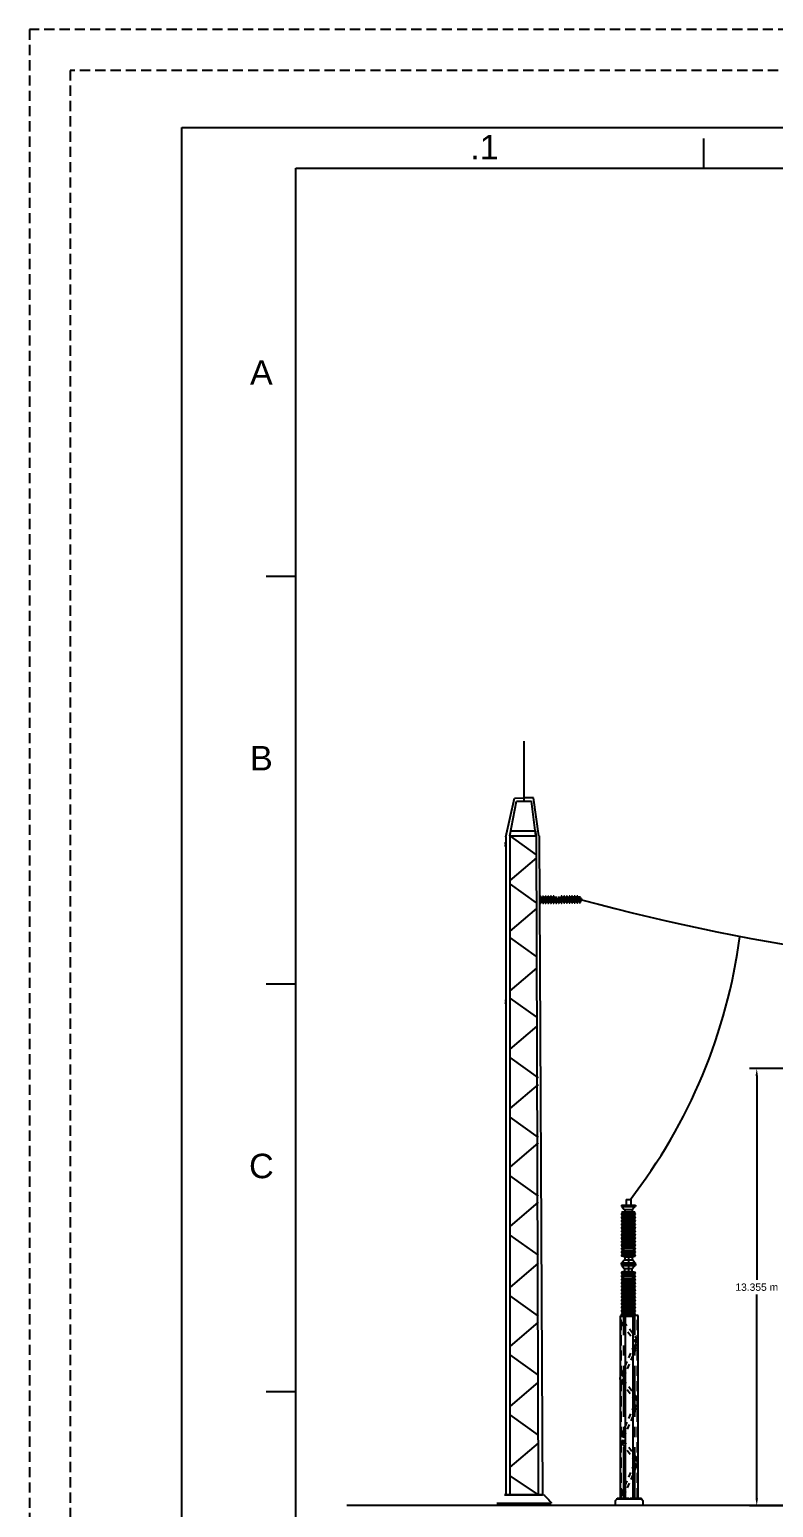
# Model space of a CAD drawing. Header units: inches. Extents: x 29.6 to 118, y -14.2 to 43.7.
# Drawn here: x 29.65 to 47.9, y 7.43 to 43.67 of the extents above; entities that cross this region are included whole.
import ezdxf
from ezdxf.enums import TextEntityAlignment as Align

# ---------------------------------------------------------------- set-up
doc = ezdxf.new("R2010")
doc.units = ezdxf.units.IN
doc.header["$MEASUREMENT"] = 0
for name, pattern in [('CENTER', [2, 1.25, -0.25, 0.25, -0.25]), ('DASHED', [0.75, 0.5, -0.25]), ('HIDDEN', [0.375, 0.25, -0.125]), ('HIDDEN2', [0.1875, 0.125, -0.0625])]:
    doc.linetypes.add(name, pattern=pattern)
for name, color, linetype in [('COTAS', 4, 'Continuous'), ('DIM', 2, 'Continuous'), ('EST', 4, 'Continuous'), ('EXISTENTE', 7, 'Continuous'), ('HUECO', 7, 'Continuous'), ('L50X5', 1, 'Continuous'), ('L75X7', 2, 'Continuous'), ('LAM10', 2, 'Continuous'), ('medidas', 3, 'Continuous'), ('MURO', 1, 'Continuous'), ('OBJ', 7, 'Continuous'), ('referencia', 2, 'Continuous'), ('ROTULO', 7, 'Continuous')]:
    doc.layers.add(name, color=color, linetype=linetype)
doc.styles.add('SANSSERIF', font='sas_____.pfb')
doc.styles.get("Standard").update_dxf_attribs({"font": 'arial.ttf'})
doc.dimstyles.get("Standard").update_dxf_attribs({"dimtxt": 0.18, "dimasz": 0.18, "dimexe": 0.18, "dimexo": 0.0625, "dimgap": 0.09, "dimtad": 0, "dimtih": 1, "dimtoh": 1, "dimdec": 4, "dimzin": 0, "dimdsep": 46, "dimtxsty": 'Standard', "dimcen": 0.09, "dimadec": 0, "dimazin": 0, "dimtfac": 1, "dimtdec": 4, "dimtofl": 0, "dimtmove": 0, "dimatfit": 3, "dimfxl": 1, "dimtolj": 1, "dimtzin": 0, "dimarcsym": 0})

# ---------------------------------------------------------------- blocks, each defined once
blk = doc.blocks.new('*D13')
at = {"color": 0, "lineweight": -2, "transparency": 16777216}
for p, q in [((48.281, 18.191), (47.306, 18.191)), ((47.486, 18.011), (47.486, 13.013)), ((47.486, 7.651), (47.486, 12.649)), ((48.281, 7.471), (47.306, 7.471))]:
    blk.add_line(p, q, dxfattribs=at)
at = {"color": 0, "transparency": 16777216}
for points in [[(47.456, 18.011), (47.516, 18.011), (47.486, 18.191)], [(47.456, 7.651), (47.516, 7.651), (47.486, 7.471)]]:
    blk.add_solid(points, dxfattribs=at)
at = {"layer": 'Defpoints', "color": 0, "transparency": 16777216}
for p in [(48.343, 18.191), (47.486, 7.471), (48.343, 7.471)]:
    blk.add_point(p, dxfattribs=at)
at = {"color": 0, "transparency": 16777216, "insert": (47.486, 12.831), "char_height": 0.18, "attachment_point": 5}
blk.add_mtext('\\A1;13.355 m', dxfattribs=at)
blk = doc.blocks.new('MA')
at = {"layer": 'COTAS', "linetype": 'HIDDEN'}
for p, q in [((55.6, 85.935), (-2.28, 85.935)), ((55.6, -2.425), (55.6, 85.935)), ((54.6, 84.935), (-1.28, 84.935)), ((54.6, -1.425), (54.6, 84.935))]:
    blk.add_line(p, q, dxfattribs=at)

msp = doc.modelspace()

# ---------------------------------------------------------------- linework, layer by layer
at = {"color": 2}
for p, q in [((33.38396, 41.2704), (115.58396, 41.2704)), ((33.38396, -11.9296), (33.38396, 41.2704)), ((42.16582, 22.38243), (42.16592, 22.37268)), ((42.16676, 22.28975), (42.16687, 22.27818)), ((42.22999, 22.38308), (42.23009, 22.37333)), ((42.23093, 22.2904), (42.23105, 22.27884)), ((42.29416, 22.38378), (42.29426, 22.37403)), ((42.2951, 22.2911), (42.29522, 22.27954)), ((42.35928, 22.38439), (42.35938, 22.37464)), ((42.36022, 22.29171), (42.36034, 22.28015)), ((42.4244, 22.38505), (42.4245, 22.3753)), ((42.42534, 22.29237), (42.42545, 22.28081)), ((42.48857, 22.3857), (42.48867, 22.37595)), ((42.48951, 22.29302), (42.48963, 22.28146)), ((42.55274, 22.3864), (42.55284, 22.37665)), ((42.55368, 22.29372), (42.5538, 22.28216)), ((42.6188, 22.29434), (42.61892, 22.28277)), ((42.68203, 22.38766), (42.68213, 22.37791)), ((42.68297, 22.29499), (42.68309, 22.28342)), ((42.74621, 22.38836), (42.74631, 22.37861)), ((42.74715, 22.29569), (42.74726, 22.28412)), ((42.81132, 22.38898), (42.81142, 22.37923)), ((42.81226, 22.2963), (42.81238, 22.28473)), ((42.87644, 22.38964), (42.87654, 22.37989)), ((42.87738, 22.29696), (42.8775, 22.28539)), ((42.94061, 22.39029), (42.94071, 22.38054)), ((42.94155, 22.29761), (42.94167, 22.28605)), ((43.00479, 22.39099), (43.00489, 22.38124)), ((43.00573, 22.29831), (43.00584, 22.28674)), ((43.0699, 22.3916), (43.07, 22.38185)), ((43.07084, 22.29892), (43.07096, 22.28736)), ((43.12694, 22.30752), (43.10654, 22.29667)), ((44.28084, 14.98548, -1906.97751), (44.39441, 14.98548, -1906.97751)), ((44.28084, 14.98548, -1906.97751), (44.28084, 14.84407, -1906.97751)), ((44.39441, 14.98548, -1906.97751), (44.39441, 14.84407, -1906.97751)), ((44.16616, 14.84407, -1906.97751), (44.5091, 14.84407, -1906.97751)), ((44.16616, 14.84407, -1906.97751), (44.16616, 14.8129, -1906.97751)), ((44.16616, 14.8129, -1906.97751), (44.5091, 14.8129, -1906.97751)), ((44.17796, 14.63503, -1906.97751), (44.49729, 14.63503, -1906.97751)), ((44.17796, 14.55008, -1906.97751), (44.49729, 14.55008, -1906.97751)), ((44.1803, 14.8129, -1906.97751), (44.23416, 14.73986, -1906.97751)), ((44.19211, 14.6775, -1906.97751), (44.48315, 14.6775, -1906.97751)), ((44.19211, 14.59256, -1906.97751), (44.48315, 14.59256, -1906.97751)), ((44.19211, 14.50761, -1906.97751), (44.48315, 14.50761, -1906.97751)), ((44.23416, 14.73986, -1906.97751), (44.44109, 14.73986, -1906.97751)), ((44.24855, 14.73986, -1906.97751), (44.24855, 14.6775, -1906.97751)), ((44.4267, 14.73986, -1906.97751), (44.4267, 14.6775, -1906.97751)), ((44.49496, 14.8129, -1906.97751), (44.44109, 14.73986, -1906.97751)), ((44.5091, 14.84407, -1906.97751), (44.5091, 14.8129, -1906.97751)), ((44.17796, 14.46514, -1906.97751), (44.49729, 14.46514, -1906.97751)), ((44.49729, 14.46514, -1906.97751), (44.17796, 14.46514, -1906.97751)), ((44.17796, 14.38019, -1906.97751), (44.49729, 14.38019, -1906.97751)), ((44.17796, 14.29524, -1906.97751), (44.49729, 14.29524, -1906.97751)), ((44.49729, 14.29524, -1906.97751), (44.17796, 14.29524, -1906.97751)), ((44.17796, 14.21029, -1906.97751), (44.49729, 14.21029, -1906.97751)), ((44.1921, 14.42266, -1906.97751), (44.48315, 14.42266, -1906.97751)), ((44.1921, 14.33771, -1906.97751), (44.48315, 14.33771, -1906.97751)), ((44.19211, 14.25277, -1906.97751), (44.48315, 14.25277, -1906.97751)), ((44.19211, 14.16782, -1906.97751), (44.48315, 14.16782, -1906.97751)), ((44.17796, 14.12535, -1906.97751), (44.49729, 14.12535, -1906.97751)), ((44.49729, 14.12535, -1906.97751), (44.17796, 14.12535, -1906.97751)), ((44.17796, 14.0404, -1906.97751), (44.49729, 14.0404, -1906.97751)), ((44.17796, 13.95545, -1906.97751), (44.49729, 13.95545, -1906.97751)), ((44.49729, 13.95545, -1906.97751), (44.17796, 13.95545, -1906.97751)), ((44.17796, 13.87051, -1906.97751), (44.49729, 13.87051, -1906.97751)), ((44.49729, 13.78556, -1906.97751), (44.17796, 13.78556, -1906.97751)), ((44.19211, 14.08287, -1906.97751), (44.48315, 14.08287, -1906.97751)), ((44.19211, 13.99793, -1906.97751), (44.48315, 13.99793, -1906.97751)), ((44.19211, 13.91298, -1906.97751), (44.48315, 13.91298, -1906.97751)), ((44.19211, 13.82803, -1906.97751), (44.48315, 13.82803, -1906.97751)), ((44.16616, 13.42689, -1906.97751), (44.5091, 13.42689, -1906.97751)), ((44.16616, 13.39571, -1906.97751), (44.16616, 13.42689, -1906.97751)), ((44.49729, 13.70061, -1906.97751), (44.17796, 13.70061, -1906.97751)), ((44.49729, 13.61567, -1906.97751), (44.17796, 13.61567, -1906.97751)), ((44.1803, 13.42689, -1906.97751), (44.23416, 13.49993, -1906.97751)), ((44.19211, 13.74309, -1906.97751), (44.48315, 13.74309, -1906.97751)), ((44.19211, 13.65814, -1906.97751), (44.48315, 13.65814, -1906.97751)), ((44.23367, 13.57319, -1906.97751), (44.44159, 13.57319, -1906.97751)), ((44.23416, 13.49993, -1906.97751), (44.44109, 13.49993, -1906.97751)), ((44.24855, 13.57319, -1906.97751), (44.24855, 13.49993, -1906.97751)), ((44.33763, 13.57141, -1906.97751), (44.33763, 13.22001, -1906.97751)), ((44.4267, 13.57319, -1906.97751), (44.4267, 13.49993, -1906.97751)), ((44.49496, 13.42689, -1906.97751), (44.44109, 13.49993, -1906.97751)), ((44.5091, 13.39571, -1906.97751), (44.5091, 13.42689, -1906.97751)), ((44.16616, 13.39571, -1906.97751), (44.5091, 13.39571, -1906.97751)), ((44.16616, 13.39571, -1906.97751), (44.16616, 13.36454, -1906.97751)), ((44.16616, 13.36454, -1906.97751), (44.5091, 13.36454, -1906.97751)), ((44.49729, 13.17576, -1906.97751), (44.17796, 13.17576, -1906.97751)), ((44.49729, 13.09081, -1906.97751), (44.17796, 13.09081, -1906.97751)), ((44.1803, 13.36454, -1906.97751), (44.23416, 13.29149, -1906.97751)), ((44.19211, 13.13329, -1906.97751), (44.48315, 13.13329, -1906.97751)), ((44.19211, 13.04834, -1906.97751), (44.48315, 13.04834, -1906.97751)), ((44.23367, 13.21823, -1906.97751), (44.44159, 13.21823, -1906.97751)), ((44.23416, 13.29149, -1906.97751), (44.44109, 13.29149, -1906.97751)), ((44.24855, 13.21823, -1906.97751), (44.24855, 13.29149, -1906.97751)), ((44.4267, 13.21823, -1906.97751), (44.4267, 13.29149, -1906.97751)), ((44.49496, 13.36454, -1906.97751), (44.44109, 13.29149, -1906.97751)), ((44.5091, 13.39571, -1906.97751), (44.5091, 13.36454, -1906.97751)), ((44.49729, 13.00587, -1906.97751), (44.17796, 13.00587, -1906.97751)), ((44.17796, 12.92092, -1906.97751), (44.49729, 12.92092, -1906.97751)), ((44.49729, 12.83597, -1906.97751), (44.17796, 12.83597, -1906.97751)), ((44.17796, 12.83597, -1906.97751), (44.49729, 12.83597, -1906.97751)), ((44.17796, 12.75103, -1906.97751), (44.49729, 12.75103, -1906.97751)), ((44.19211, 12.96339, -1906.97751), (44.48315, 12.96339, -1906.97751)), ((44.19211, 12.87845, -1906.97751), (44.48315, 12.87845, -1906.97751)), ((44.19211, 12.7935, -1906.97751), (44.48315, 12.7935, -1906.97751)), ((44.19211, 12.70855, -1906.97751), (44.48315, 12.70855, -1906.97751)), ((44.49729, 12.66608, -1906.97751), (44.17796, 12.66608, -1906.97751)), ((44.17796, 12.66608, -1906.97751), (44.49729, 12.66608, -1906.97751)), ((44.17796, 12.58113, -1906.97751), (44.49729, 12.58113, -1906.97751)), ((44.49729, 12.49618, -1906.97751), (44.17796, 12.49618, -1906.97751)), ((44.17796, 12.49618, -1906.97751), (44.49729, 12.49618, -1906.97751)), ((44.17796, 12.41124, -1906.97751), (44.49729, 12.41124, -1906.97751)), ((44.49729, 12.32629, -1906.97751), (44.17796, 12.32629, -1906.97751)), ((44.17796, 12.32629, -1906.97751), (44.49729, 12.32629, -1906.97751)), ((44.1921, 12.45371, -1906.97751), (44.48315, 12.45371, -1906.97751)), ((44.1921, 12.36876, -1906.97751), (44.48315, 12.36876, -1906.97751)), ((44.19211, 12.6236, -1906.97751), (44.48315, 12.6236, -1906.97751)), ((44.19211, 12.53866, -1906.97751), (44.48315, 12.53866, -1906.97751)), ((44.17796, 12.24134, -1906.97751), (44.49729, 12.24134, -1906.97751)), ((44.17796, 12.1564, -1906.97751), (44.49729, 12.1564, -1906.97751)), ((44.19211, 12.28382, -1906.97751), (44.48315, 12.28382, -1906.97751)), ((44.19211, 12.19887, -1906.97751), (44.48315, 12.19887, -1906.97751)), ((37.43422, 7.48409), (110.10387, 7.48409))]:
    msp.add_line(p, q, dxfattribs=at)
for p, q in [((46.18396, 40.99836), (46.18396, 40.2704)), ((35.45599, 30.2704), (36.18396, 30.2704)), ((35.45599, 20.2704), (36.18396, 20.2704)), ((35.45599, 10.2704), (36.18396, 10.2704))]:
    msp.add_line(p, q)
at = {"color": 1}
for p, q in [((36.18396, 40.2704), (114.58396, 40.2704)), ((36.18396, -10.9296), (36.18396, 40.2704))]:
    msp.add_line(p, q, dxfattribs=at)
at = {"color": 2, "linetype": 'DASHED'}
for p, q in [((42.16676, 22.28975), (42.16592, 22.37268)), ((42.16619, 22.34563), (42.1665, 22.31499)), ((42.16699, 22.38362), (42.16817, 22.38364)), ((42.16806, 22.39454), (42.16937, 22.26612)), ((42.16807, 22.27701), (42.16926, 22.27702)), ((42.16924, 22.39574), (42.17042, 22.39575)), ((42.17028, 22.40983), (42.17189, 22.25088)), ((42.17056, 22.26495), (42.17175, 22.26496)), ((42.19601, 22.39665), (42.20199, 22.37214)), ((42.19735, 22.26458), (42.20283, 22.28921)), ((42.20283, 22.28921), (42.20199, 22.37214)), ((42.23093, 22.2904), (42.23009, 22.37333)), ((42.23036, 22.34628), (42.23067, 22.31564)), ((42.23116, 22.38428), (42.23235, 22.38429)), ((42.23224, 22.39519), (42.23354, 22.26677)), ((42.23224, 22.27766), (42.23343, 22.27768)), ((42.23341, 22.39639), (42.23459, 22.3964)), ((42.23445, 22.41048), (42.23606, 22.25153)), ((42.23474, 22.2656), (42.23592, 22.26561)), ((42.26018, 22.3973), (42.26616, 22.37279)), ((42.26152, 22.26523), (42.26701, 22.28986)), ((42.26701, 22.28986), (42.26616, 22.37279)), ((42.2951, 22.2911), (42.29426, 22.37403)), ((42.29454, 22.34698), (42.29485, 22.31634)), ((42.29534, 22.38497), (42.29652, 22.38499)), ((42.29641, 22.39589), (42.29771, 22.26747)), ((42.29642, 22.27836), (42.2976, 22.27837)), ((42.29758, 22.39709), (42.29877, 22.3971)), ((42.29862, 22.41118), (42.30024, 22.25223)), ((42.29891, 22.2663), (42.30009, 22.26631)), ((42.32436, 22.398), (42.33034, 22.37349)), ((42.3257, 22.26593), (42.33118, 22.29056)), ((42.33118, 22.29056), (42.33034, 22.37349)), ((42.36022, 22.29171), (42.35938, 22.37464)), ((42.35965, 22.34759), (42.35996, 22.31695)), ((42.36045, 22.38559), (42.36164, 22.3856)), ((42.36153, 22.3965), (42.36283, 22.26808)), ((42.36153, 22.27897), (42.36272, 22.27899)), ((42.3627, 22.3977), (42.36388, 22.39771)), ((42.36374, 22.4118), (42.36535, 22.25284)), ((42.36403, 22.26691), (42.36521, 22.26692)), ((42.38947, 22.39861), (42.39545, 22.3741)), ((42.39081, 22.26654), (42.3963, 22.29117)), ((42.3963, 22.29117), (42.39545, 22.3741)), ((42.42534, 22.29237), (42.4245, 22.3753)), ((42.42477, 22.34825), (42.42508, 22.31761)), ((42.42557, 22.38625), (42.42675, 22.38626)), ((42.42664, 22.39716), (42.42795, 22.26874)), ((42.42665, 22.27964), (42.42784, 22.27965)), ((42.42782, 22.39836), (42.429, 22.39837)), ((42.42886, 22.41246), (42.43047, 22.2535)), ((42.42914, 22.26757), (42.43033, 22.26758)), ((42.45459, 22.39927), (42.46057, 22.37476)), ((42.45593, 22.2672), (42.46141, 22.29183)), ((42.46141, 22.29183), (42.46057, 22.37476)), ((42.48951, 22.29302), (42.48867, 22.37595)), ((42.48894, 22.3489), (42.48925, 22.31826)), ((42.48974, 22.3869), (42.49093, 22.38691)), ((42.49082, 22.39781), (42.49212, 22.2694)), ((42.49082, 22.28029), (42.49201, 22.2803)), ((42.49199, 22.39901), (42.49317, 22.39902)), ((42.49303, 22.41311), (42.49464, 22.25415)), ((42.49332, 22.26822), (42.4945, 22.26824)), ((42.51876, 22.39993), (42.52474, 22.37541)), ((42.5201, 22.26785), (42.52559, 22.29248)), ((42.52559, 22.29248), (42.52474, 22.37541)), ((42.55368, 22.29372), (42.55284, 22.37665)), ((42.55312, 22.3496), (42.55343, 22.31896)), ((42.55499, 22.39851), (42.55629, 22.2701)), ((42.555, 22.28099), (42.55618, 22.281)), ((42.5572, 22.41381), (42.55882, 22.25485)), ((42.55749, 22.26892), (42.55867, 22.26893)), ((42.58428, 22.26855), (42.58976, 22.29318)), ((42.58976, 22.29318), (42.58892, 22.37611)), ((42.6188, 22.29434), (42.61796, 22.37726)), ((42.61823, 22.35021), (42.61854, 22.31957)), ((42.62011, 22.39912), (42.62141, 22.27071)), ((42.62011, 22.2816), (42.6213, 22.28161)), ((42.62232, 22.41442), (42.62393, 22.25546)), ((42.62261, 22.26953), (42.62379, 22.26955)), ((42.64805, 22.40124), (42.65403, 22.37672)), ((42.64939, 22.26916), (42.65488, 22.29379)), ((42.65488, 22.29379), (42.65403, 22.37672)), ((42.68297, 22.29499), (42.68213, 22.37791)), ((42.68241, 22.35086), (42.68272, 22.32022)), ((42.68321, 22.38886), (42.68439, 22.38887)), ((42.68428, 22.39978), (42.68558, 22.27136)), ((42.68429, 22.28225), (42.68547, 22.28226)), ((42.68545, 22.40097), (42.68664, 22.40098)), ((42.68649, 22.41507), (42.68811, 22.25611)), ((42.68678, 22.27019), (42.68796, 22.2702)), ((42.71223, 22.40189), (42.71821, 22.37737)), ((42.71357, 22.26981), (42.71905, 22.29445)), ((42.71905, 22.29445), (42.71821, 22.37737)), ((42.74715, 22.29569), (42.74631, 22.37861)), ((42.74658, 22.35156), (42.74689, 22.32092)), ((42.74738, 22.38956), (42.74856, 22.38957)), ((42.74845, 22.40048), (42.74976, 22.27206)), ((42.74846, 22.28295), (42.74965, 22.28296)), ((42.74963, 22.40167), (42.75081, 22.40168)), ((42.75067, 22.41577), (42.75228, 22.25681)), ((42.75095, 22.27089), (42.75214, 22.2709)), ((42.7764, 22.40259), (42.78238, 22.37807)), ((42.77774, 22.27051), (42.78322, 22.29515)), ((42.78322, 22.29515), (42.78238, 22.37807)), ((42.81226, 22.2963), (42.81142, 22.37923)), ((42.8117, 22.35217), (42.81201, 22.32154)), ((42.8125, 22.39017), (42.81368, 22.39018)), ((42.81357, 22.40109), (42.81487, 22.27267)), ((42.81358, 22.28356), (42.81476, 22.28357)), ((42.81474, 22.40228), (42.81593, 22.4023)), ((42.81578, 22.41638), (42.8174, 22.25742)), ((42.81607, 22.2715), (42.81725, 22.27151)), ((42.84152, 22.4032), (42.8475, 22.37868)), ((42.84286, 22.27113), (42.84834, 22.29576)), ((42.84834, 22.29576), (42.8475, 22.37868)), ((42.87738, 22.29696), (42.87654, 22.37989)), ((42.87681, 22.35283), (42.87712, 22.3222)), ((42.87761, 22.39083), (42.8788, 22.39085)), ((42.87869, 22.40175), (42.87999, 22.27333)), ((42.87869, 22.28422), (42.87988, 22.28423)), ((42.87986, 22.40294), (42.88104, 22.40296)), ((42.8809, 22.41704), (42.88251, 22.25808)), ((42.88119, 22.27216), (42.88237, 22.27217)), ((42.90663, 22.40386), (42.91261, 22.37934)), ((42.90797, 22.27179), (42.91346, 22.29642)), ((42.91346, 22.29642), (42.91261, 22.37934)), ((42.94155, 22.29761), (42.94071, 22.38054)), ((42.94099, 22.35349), (42.9413, 22.32285)), ((42.94179, 22.39148), (42.94297, 22.3915)), ((42.94286, 22.4024), (42.94416, 22.27398)), ((42.94287, 22.28487), (42.94405, 22.28488)), ((42.94403, 22.4036), (42.94522, 22.40361)), ((42.94508, 22.41769), (42.94669, 22.25874)), ((42.94536, 22.27281), (42.94654, 22.27282)), ((42.97081, 22.40451), (42.97679, 22.38)), ((42.97215, 22.27244), (42.97763, 22.29707)), ((42.97763, 22.29707), (42.97679, 22.38)), ((43.00573, 22.29831), (43.00489, 22.38124)), ((43.00516, 22.35419), (43.00547, 22.32355)), ((43.00596, 22.39218), (43.00714, 22.3922)), ((43.00703, 22.4031), (43.00834, 22.27468)), ((43.00704, 22.28557), (43.00823, 22.28558)), ((43.00821, 22.4043), (43.00939, 22.40431)), ((43.00925, 22.41839), (43.01086, 22.25943)), ((43.00953, 22.27351), (43.01072, 22.27352)), ((43.03498, 22.40521), (43.04096, 22.3807)), ((43.03632, 22.27314), (43.0418, 22.29777)), ((43.0418, 22.29777), (43.04096, 22.3807)), ((43.07084, 22.29892), (43.07, 22.38185)), ((43.07028, 22.3548), (43.07059, 22.32416)), ((43.07108, 22.3928), (43.07226, 22.39281)), ((43.07215, 22.40371), (43.07345, 22.27529)), ((43.07216, 22.28618), (43.07334, 22.2862)), ((43.07332, 22.40491), (43.07451, 22.40492)), ((43.07437, 22.41901), (43.07598, 22.26005)), ((43.07465, 22.27412), (43.07583, 22.27413)), ((43.1001, 22.40582), (43.10608, 22.38131)), ((43.10144, 22.27375), (43.10692, 22.29838)), ((43.10692, 22.29838), (43.10608, 22.38131)), ((43.13503, 22.39135), (43.13609, 22.28711)), ((43.1354, 22.35455), (43.13571, 22.32391)), ((43.13728, 22.40346), (43.13858, 22.27505)), ((43.13728, 22.28594), (43.13847, 22.28595)), ((43.13949, 22.41876), (43.1411, 22.2598)), ((43.13978, 22.27387), (43.14096, 22.27389)), ((43.16656, 22.2735), (43.17205, 22.29813)), ((43.17205, 22.29813), (43.1712, 22.38106)), ((43.17148, 22.35401), (43.17179, 22.32337)), ((43.18566, 22.35415), (43.18597, 22.32351))]:
    msp.add_line(p, q, dxfattribs=at)
at = {"color": 2}
msp.add_lwpolyline([(43.17421, 22.36066), (43.17136, 22.36601)], dxfattribs=at)
for centre, radius, start, end in [((41.30548, 23.7432), 0.02112, 252.329705, 303.702541), ((41.30657, 23.63599), 0.02112, 57.459927, 108.832763), ((42.15919, 22.38385), 0.02112, 237.459927, 288.832763), ((42.16027, 22.27663), 0.02112, 72.329705, 123.702541), ((42.2126, 22.37971), 0.01304, 215.538928, 267.355559), ((42.21359, 22.28185), 0.01304, 93.806909, 145.623539), ((42.22336, 22.3845), 0.02112, 237.459927, 288.832763), ((42.22445, 22.27728), 0.02112, 72.329705, 123.702541), ((42.27677, 22.38036), 0.01304, 215.538928, 267.355559), ((42.27777, 22.2825), 0.01304, 93.806909, 145.623539), ((42.28753, 22.38515), 0.02112, 237.459927, 288.832763), ((42.28862, 22.27793), 0.02112, 72.329705, 123.702541), ((42.34095, 22.38102), 0.01304, 215.538928, 267.355559), ((42.34194, 22.28315), 0.01304, 93.806909, 145.623539), ((42.35171, 22.3858), 0.02112, 237.459927, 291.549901), ((42.35279, 22.27859), 0.02112, 69.612567, 123.702541), ((42.40606, 22.38168), 0.01304, 215.538928, 267.355559), ((42.40706, 22.28381), 0.01304, 93.806909, 145.623539), ((42.41682, 22.38646), 0.02112, 237.459927, 291.549901), ((42.41791, 22.27925), 0.02112, 69.612567, 123.702541), ((42.47118, 22.38234), 0.01304, 215.538928, 267.355559), ((42.47217, 22.28447), 0.01304, 93.806909, 145.623539), ((42.48194, 22.38712), 0.02112, 237.459927, 288.832763), ((42.48303, 22.27991), 0.02112, 72.329705, 123.702541), ((42.53535, 22.38299), 0.01304, 215.538928, 267.355559), ((42.53635, 22.28512), 0.01304, 93.806909, 145.623539), ((42.54611, 22.38777), 0.02112, 237.459927, 288.832763), ((42.5472, 22.28056), 0.02112, 72.329705, 123.702541), ((42.60052, 22.28577), 0.01304, 93.806909, 145.623539), ((42.61137, 22.28121), 0.02112, 69.612567, 123.702541), ((42.66464, 22.3843), 0.01304, 215.538928, 267.355559), ((42.66564, 22.28643), 0.01304, 93.806909, 145.623539), ((42.6754, 22.38908), 0.02112, 237.459927, 288.832763), ((42.67649, 22.28187), 0.02112, 72.329705, 123.702541), ((42.72882, 22.38495), 0.01304, 215.538928, 267.355559), ((42.72981, 22.28708), 0.01304, 93.806909, 145.623539), ((42.73958, 22.38973), 0.02112, 237.459927, 288.832763), ((42.74066, 22.28252), 0.02112, 72.329705, 123.702541), ((42.79299, 22.3856), 0.01304, 215.538928, 267.355559), ((42.79398, 22.28774), 0.01304, 93.806909, 145.623539), ((42.80375, 22.39038), 0.02112, 237.459927, 291.549901), ((42.80484, 22.28317), 0.02112, 69.612567, 123.702541), ((42.85811, 22.38626), 0.01304, 215.538928, 267.355559), ((42.8591, 22.2884), 0.01304, 93.806909, 145.623539), ((42.86887, 22.39105), 0.02112, 237.459927, 291.549901), ((42.86995, 22.28383), 0.02112, 69.612567, 123.702541), ((42.92322, 22.38692), 0.01304, 215.538928, 267.355559), ((42.92422, 22.28906), 0.01304, 93.806909, 145.623539), ((42.93398, 22.39171), 0.02112, 237.459927, 288.832763), ((42.93507, 22.28449), 0.02112, 72.329705, 123.702541), ((42.9874, 22.38757), 0.01304, 215.538928, 267.355559), ((42.98839, 22.28971), 0.01304, 93.806909, 145.623539), ((42.99816, 22.39236), 0.02112, 237.459927, 288.832763), ((42.99924, 22.28514), 0.02112, 72.329705, 123.702541), ((43.05157, 22.38822), 0.01304, 215.538928, 267.355559), ((43.05256, 22.29036), 0.01304, 93.806909, 145.623539), ((43.06233, 22.39301), 0.02112, 237.459927, 291.549901), ((43.06342, 22.28579), 0.02112, 69.612567, 123.702541), ((43.11669, 22.38889), 0.01304, 215.538928, 267.355559), ((43.11768, 22.29102), 0.01304, 93.806909, 145.623539), ((43.12745, 22.39367), 0.02112, 237.459927, 291.549901), ((43.12853, 22.28646), 0.02112, 69.612567, 123.702541), ((41.31032, 19.8804), 0.02112, 252.329705, 303.702541), ((41.31141, 19.77319), 0.02112, 57.459927, 108.832763)]:
    msp.add_arc(centre, radius, start, end, dxfattribs=at)
at = {"color": 2, "linetype": 'DASHED'}
for centre, radius, start, end in [((42.167, 22.38244), 0.00118, 90.581234, 180.581234), ((42.16806, 22.2782), 0.00118, 180.581234, 270.581234), ((42.16925, 22.39455), 0.00118, 90.581234, 180.581234), ((42.17055, 22.26613), 0.00118, 180.581234, 270.581234), ((42.17502, 22.40988), 0.00474, 83.863317, 180.581234), ((42.17663, 22.25092), 0.00474, 180.581234, 277.299151), ((42.17299, 22.39103), 0.02369, 13.711253, 83.863317), ((42.17422, 22.26973), 0.02369, 277.299151, 347.451214), ((42.23117, 22.38309), 0.00118, 90.581234, 180.581234), ((42.23223, 22.27885), 0.00118, 180.581234, 270.581234), ((42.23342, 22.3952), 0.00118, 90.581234, 180.581234), ((42.23472, 22.26678), 0.00118, 180.581234, 270.581234), ((42.23919, 22.41053), 0.00474, 83.863317, 180.581234), ((42.2408, 22.25157), 0.00474, 180.581234, 277.299151), ((42.23716, 22.39169), 0.02369, 13.711253, 83.863317), ((42.23839, 22.27038), 0.02369, 277.299151, 347.451214), ((42.29535, 22.38379), 0.00118, 90.581234, 180.581234), ((42.29641, 22.27955), 0.00118, 180.581234, 270.581234), ((42.29759, 22.3959), 0.00118, 90.581234, 180.581234), ((42.2989, 22.26748), 0.00118, 180.581234, 270.581234), ((42.30336, 22.41123), 0.00474, 83.863317, 180.581234), ((42.30498, 22.25227), 0.00474, 180.581234, 277.299151), ((42.30134, 22.39239), 0.02369, 13.711253, 83.863317), ((42.30257, 22.27108), 0.02369, 277.299151, 347.451214), ((42.36046, 22.3844), 0.00118, 90.581234, 180.581234), ((42.36152, 22.28016), 0.00118, 180.581234, 270.581234), ((42.36271, 22.39651), 0.00118, 90.581234, 180.581234), ((42.36401, 22.2681), 0.00118, 180.581234, 270.581234), ((42.36848, 22.41184), 0.00474, 83.863317, 180.581234), ((42.37009, 22.25289), 0.00474, 180.581234, 277.299151), ((42.36645, 22.393), 0.02369, 13.711253, 83.863317), ((42.36768, 22.27169), 0.02369, 277.299151, 347.451214), ((42.42558, 22.38506), 0.00118, 90.581234, 180.581234), ((42.42664, 22.28082), 0.00118, 180.581234, 270.581234), ((42.42783, 22.39717), 0.00118, 90.581234, 180.581234), ((42.42913, 22.26876), 0.00118, 180.581234, 270.581234), ((42.4336, 22.4125), 0.00474, 83.863317, 180.581234), ((42.43521, 22.25355), 0.00474, 180.581234, 277.299151), ((42.43157, 22.39366), 0.02369, 13.711253, 83.863317), ((42.4328, 22.27235), 0.02369, 277.299151, 347.451214), ((42.48975, 22.38571), 0.00118, 90.581234, 180.581234), ((42.49081, 22.28147), 0.00118, 180.581234, 270.581234), ((42.492, 22.39783), 0.00118, 90.581234, 180.581234), ((42.4933, 22.26941), 0.00118, 180.581234, 270.581234), ((42.49777, 22.41316), 0.00474, 83.863317, 180.581234), ((42.49938, 22.2542), 0.00474, 180.581234, 277.299151), ((42.49574, 22.39431), 0.02369, 13.711253, 83.863317), ((42.49697, 22.273), 0.02369, 277.299151, 347.451214), ((42.55499, 22.28217), 0.00118, 180.581234, 270.581234), ((42.55748, 22.27011), 0.00118, 180.581234, 270.581234), ((42.56356, 22.2549), 0.00474, 180.581234, 277.299151), ((42.56115, 22.2737), 0.02369, 277.299151, 347.451214), ((42.6201, 22.28278), 0.00118, 180.581234, 270.581234), ((42.62259, 22.27072), 0.00118, 180.581234, 270.581234), ((42.62867, 22.25551), 0.00474, 180.581234, 277.299151), ((42.62626, 22.27431), 0.02369, 277.299151, 347.451214), ((42.68322, 22.38768), 0.00118, 90.581234, 180.581234), ((42.68428, 22.28343), 0.00118, 180.581234, 270.581234), ((42.68547, 22.39979), 0.00118, 90.581234, 180.581234), ((42.68677, 22.27137), 0.00118, 180.581234, 270.581234), ((42.69285, 22.25616), 0.00474, 180.581234, 277.299151), ((42.68921, 22.39627), 0.02369, 13.711253, 83.863317), ((42.69044, 22.27496), 0.02369, 277.299151, 347.451214), ((42.74739, 22.38838), 0.00118, 90.581234, 180.581234), ((42.74845, 22.28413), 0.00118, 180.581234, 270.581234), ((42.74964, 22.40049), 0.00118, 90.581234, 180.581234), ((42.75094, 22.27207), 0.00118, 180.581234, 270.581234), ((42.75541, 22.41582), 0.00474, 83.863317, 180.581234), ((42.75702, 22.25686), 0.00474, 180.581234, 277.299151), ((42.75338, 22.39697), 0.02369, 13.711253, 83.863317), ((42.75461, 22.27566), 0.02369, 277.299151, 347.451214), ((42.81251, 22.38899), 0.00118, 90.581234, 180.581234), ((42.81357, 22.28475), 0.00118, 180.581234, 270.581234), ((42.81476, 22.4011), 0.00118, 90.581234, 180.581234), ((42.81606, 22.27268), 0.00118, 180.581234, 270.581234), ((42.82052, 22.41643), 0.00474, 83.863317, 180.581234), ((42.82214, 22.25747), 0.00474, 180.581234, 277.299151), ((42.8185, 22.39758), 0.02369, 13.711253, 83.863317), ((42.81973, 22.27627), 0.02369, 277.299151, 347.451214), ((42.87763, 22.38965), 0.00118, 90.581234, 180.581234), ((42.87868, 22.28541), 0.00118, 180.581234, 270.581234), ((42.87987, 22.40176), 0.00118, 90.581234, 180.581234), ((42.88117, 22.27334), 0.00118, 180.581234, 270.581234), ((42.88564, 22.41709), 0.00474, 83.863317, 180.581234), ((42.88725, 22.25813), 0.00474, 180.581234, 277.299151), ((42.88361, 22.39824), 0.02369, 13.711253, 83.863317), ((42.88484, 22.27693), 0.02369, 277.299151, 347.451214), ((42.9418, 22.3903), 0.00118, 90.581234, 180.581234), ((42.94286, 22.28606), 0.00118, 180.581234, 270.581234), ((42.94405, 22.40241), 0.00118, 90.581234, 180.581234), ((42.94535, 22.27399), 0.00118, 180.581234, 270.581234), ((42.94981, 22.41774), 0.00474, 83.863317, 180.581234), ((42.95143, 22.25878), 0.00474, 180.581234, 277.299151), ((42.94779, 22.39889), 0.02369, 13.711253, 83.863317), ((42.94902, 22.27759), 0.02369, 277.299151, 347.451214), ((43.00597, 22.391), 0.00118, 90.581234, 180.581234), ((43.00703, 22.28676), 0.00118, 180.581234, 270.581234), ((43.00822, 22.40311), 0.00118, 90.581234, 180.581234), ((43.00952, 22.27469), 0.00118, 180.581234, 270.581234), ((43.01399, 22.41844), 0.00474, 83.863317, 180.581234), ((43.0156, 22.25948), 0.00474, 180.581234, 277.299151), ((43.01196, 22.39959), 0.02369, 13.711253, 83.863317), ((43.01319, 22.27828), 0.02369, 277.299151, 347.451214), ((43.07109, 22.39161), 0.00118, 90.581234, 180.581234), ((43.07215, 22.28737), 0.00118, 180.581234, 270.581234), ((43.07334, 22.40372), 0.00118, 90.581234, 180.581234), ((43.07464, 22.27531), 0.00118, 180.581234, 270.581234), ((43.0791, 22.41905), 0.00474, 83.863317, 180.581234), ((43.08072, 22.26009), 0.00474, 180.581234, 277.299151), ((43.07708, 22.40021), 0.02369, 13.711253, 83.863317), ((43.07831, 22.2789), 0.02369, 277.299151, 347.451214), ((43.13621, 22.39136), 0.00118, 90.581234, 180.581234), ((43.13727, 22.28712), 0.00118, 180.581234, 270.581234), ((43.13976, 22.27506), 0.00118, 180.581234, 270.581234), ((43.14396, 22.26358), 0.00474, 205.556111, 302.274028), ((43.14166, 22.28797), 0.0288, 279.645994, 329.846963), ((43.17856, 22.35499), 0.00715, 353.285936, 187.876532), ((43.17887, 22.32435), 0.00715, 173.285936, 7.876532)]:
    msp.add_arc(centre, radius, start, end, dxfattribs=at)
at = {"color": 3}
for centre, radius, start, end in [((56.68359, 71.84802), 51.32097, 254.757874, 285.10377), ((33.7618, 23.18911), 13.42488, 322.268383, 352.458027)]:
    msp.add_arc(centre, radius, start, end, dxfattribs=at)
at = {"layer": 'DIM'}
for p, q in [((41.42947, 24.02027), (42.05721, 24.02027)), ((41.33227, 23.87774), (41.33009, 7.73873)), ((41.42729, 23.89999), (42.0687, 23.89703)), ((41.42838, 23.89671), (42.07233, 23.4362)), ((41.43213, 23.89713), (41.43213, 7.73873)), ((42.07354, 23.89599), (42.12805, 7.73873)), ((42.14716, 23.89824), (42.23009, 7.73873)), ((42.08058, 23.36328), (41.42838, 22.80741)), ((41.43559, 22.71544), (42.07954, 22.25493)), ((42.08278, 22.11422), (41.43057, 21.55835)), ((41.43537, 21.40002), (42.07932, 20.93951)), ((42.0847, 20.6562), (41.4325, 20.10033)), ((41.43213, 19.92234), (42.07608, 19.46183)), ((42.08784, 19.22962), (41.43213, 18.66884)), ((41.43213, 18.46014), (42.12805, 17.96246)), ((42.12805, 17.80481), (41.43213, 17.21081)), ((41.43213, 17.00211), (42.12805, 16.50444)), ((42.12805, 16.36798), (41.43213, 15.77398)), ((41.43213, 15.56528), (42.12805, 15.06761)), ((42.12805, 14.91314), (41.43213, 14.31914)), ((41.43213, 14.11044), (42.12805, 13.61277)), ((42.12805, 13.41836), (41.43213, 12.82436)), ((41.43213, 12.61566), (42.12805, 12.11799)), ((42.12805, 11.97188), (41.43213, 11.37788)), ((41.43213, 11.16918), (42.12805, 10.67151)), ((42.12805, 10.5019), (41.43213, 9.9079)), ((41.43213, 9.6992), (42.12805, 9.20153)), ((42.12805, 9.00888), (41.43213, 8.41488)), ((41.43213, 8.20618), (42.12805, 7.73873)), ((42.25864, 7.73873), (41.2962, 7.73873))]:
    msp.add_line(p, q, dxfattribs=at)
at = {"layer": 'EST', "color": 2, "linetype": 'Continuous'}
msp.add_line((44.14601, 10.55979), (44.14601, 10.64206), dxfattribs=at)
for points in [[(44.16214, 11.97744, -0.41421356), (44.15391, 11.98566), (44.15391, 12.03667)], [(44.14601, 10.55979, -0.41421356), (44.13779, 10.56801), (44.13779, 10.61902)]]:
    msp.add_lwpolyline(points, format="xyb", dxfattribs=at)
at = {"layer": 'EXISTENTE', "color": 2, "linetype": 'Continuous'}
for p, q in [((44.23366, 14.59256, -1906.97751), (44.17283, 14.61259, -1906.97751)), ((44.23366, 14.50761, -1906.97751), (44.17283, 14.52764, -1906.97751)), ((44.2478, 14.63503, -1906.97751), (44.18697, 14.65506, -1906.97751)), ((44.2478, 14.55008, -1906.97751), (44.18697, 14.57012, -1906.97751)), ((44.42745, 14.63503, -1906.97751), (44.48828, 14.65506, -1906.97751)), ((44.42745, 14.55008, -1906.97751), (44.48828, 14.57012, -1906.97751)), ((44.44159, 14.59256, -1906.97751), (44.50242, 14.61259, -1906.97751)), ((44.44159, 14.50761, -1906.97751), (44.50242, 14.52764, -1906.97751)), ((44.23366, 14.42266, -1906.97751), (44.17283, 14.4427, -1906.97751)), ((44.23366, 14.33771, -1906.97751), (44.17283, 14.35775, -1906.97751)), ((44.23366, 14.25277, -1906.97751), (44.17283, 14.2728, -1906.97751)), ((44.23366, 14.16782, -1906.97751), (44.17283, 14.18786, -1906.97751)), ((44.24781, 14.46514, -1906.97751), (44.18697, 14.48517, -1906.97751)), ((44.24781, 14.38019, -1906.97751), (44.18697, 14.40022, -1906.97751)), ((44.24781, 14.29524, -1906.97751), (44.18697, 14.31528, -1906.97751)), ((44.24781, 14.21029, -1906.97751), (44.18697, 14.23033, -1906.97751)), ((44.24781, 14.12535, -1906.97751), (44.18697, 14.14538, -1906.97751)), ((44.42745, 14.46514, -1906.97751), (44.48828, 14.48517, -1906.97751)), ((44.42745, 14.38019, -1906.97751), (44.48828, 14.40022, -1906.97751)), ((44.42745, 14.29524, -1906.97751), (44.48828, 14.31528, -1906.97751)), ((44.42745, 14.21029, -1906.97751), (44.48828, 14.23033, -1906.97751)), ((44.42745, 14.12535, -1906.97751), (44.48828, 14.14538, -1906.97751)), ((44.44159, 14.42266, -1906.97751), (44.50242, 14.4427, -1906.97751)), ((44.44159, 14.33771, -1906.97751), (44.50242, 14.35775, -1906.97751)), ((44.44159, 14.25277, -1906.97751), (44.50242, 14.2728, -1906.97751)), ((44.44159, 14.16782, -1906.97751), (44.50242, 14.18786, -1906.97751)), ((44.23367, 14.08287, -1906.97751), (44.17283, 14.10291, -1906.97751)), ((44.23366, 13.99793, -1906.97751), (44.17283, 14.01796, -1906.97751)), ((44.23366, 13.91298, -1906.97751), (44.17283, 13.93301, -1906.97751)), ((44.23366, 13.82803, -1906.97751), (44.17283, 13.84807, -1906.97751)), ((44.24781, 14.0404, -1906.97751), (44.18697, 14.06044, -1906.97751)), ((44.24781, 13.95545, -1906.97751), (44.18697, 13.97549, -1906.97751)), ((44.24781, 13.87051, -1906.97751), (44.18697, 13.89054, -1906.97751)), ((44.24781, 13.78556, -1906.97751), (44.18697, 13.80559, -1906.97751)), ((44.42745, 14.0404, -1906.97751), (44.48828, 14.06044, -1906.97751)), ((44.42745, 13.95545, -1906.97751), (44.48828, 13.97549, -1906.97751)), ((44.42745, 13.87051, -1906.97751), (44.48828, 13.89054, -1906.97751)), ((44.42745, 13.78556, -1906.97751), (44.48828, 13.80559, -1906.97751)), ((44.44159, 14.08287, -1906.97751), (44.50242, 14.10291, -1906.97751)), ((44.44159, 13.99793, -1906.97751), (44.50242, 14.01796, -1906.97751)), ((44.44159, 13.91298, -1906.97751), (44.50242, 13.93301, -1906.97751)), ((44.44159, 13.82803, -1906.97751), (44.50242, 13.84807, -1906.97751)), ((44.23367, 13.74309, -1906.97751), (44.17283, 13.76312, -1906.97751)), ((44.23367, 13.65814, -1906.97751), (44.17283, 13.67817, -1906.97751)), ((44.23367, 13.57319, -1906.97751), (44.17283, 13.59323, -1906.97751)), ((44.24781, 13.70061, -1906.97751), (44.18697, 13.72065, -1906.97751)), ((44.24781, 13.61567, -1906.97751), (44.18697, 13.6357, -1906.97751)), ((44.42745, 13.70061, -1906.97751), (44.48828, 13.72065, -1906.97751)), ((44.42745, 13.61567, -1906.97751), (44.48828, 13.6357, -1906.97751)), ((44.44159, 13.74309, -1906.97751), (44.50242, 13.76312, -1906.97751)), ((44.44159, 13.65814, -1906.97751), (44.50242, 13.67817, -1906.97751)), ((44.44159, 13.57319, -1906.97751), (44.50242, 13.59323, -1906.97751)), ((44.23367, 13.21823, -1906.97751), (44.17283, 13.1982, -1906.97751)), ((44.23367, 13.13329, -1906.97751), (44.17283, 13.11325, -1906.97751)), ((44.23367, 13.04834, -1906.97751), (44.17283, 13.0283, -1906.97751)), ((44.24781, 13.17576, -1906.97751), (44.18697, 13.15573, -1906.97751)), ((44.24781, 13.09081, -1906.97751), (44.18697, 13.07078, -1906.97751)), ((44.42745, 13.17576, -1906.97751), (44.48828, 13.15573, -1906.97751)), ((44.42745, 13.09081, -1906.97751), (44.48828, 13.07078, -1906.97751)), ((44.44159, 13.21823, -1906.97751), (44.50242, 13.1982, -1906.97751)), ((44.44159, 13.13329, -1906.97751), (44.50242, 13.11325, -1906.97751)), ((44.44159, 13.04834, -1906.97751), (44.50242, 13.0283, -1906.97751)), ((44.23366, 12.96339, -1906.97751), (44.17283, 12.94336, -1906.97751)), ((44.23366, 12.87845, -1906.97751), (44.17283, 12.85841, -1906.97751)), ((44.23366, 12.7935, -1906.97751), (44.17283, 12.77346, -1906.97751)), ((44.23367, 12.70855, -1906.97751), (44.17283, 12.68852, -1906.97751)), ((44.24781, 13.00587, -1906.97751), (44.18697, 12.98583, -1906.97751)), ((44.24781, 12.92092, -1906.97751), (44.18697, 12.90088, -1906.97751)), ((44.24781, 12.83597, -1906.97751), (44.18697, 12.81594, -1906.97751)), ((44.24781, 12.75103, -1906.97751), (44.18697, 12.73099, -1906.97751)), ((44.42745, 13.00587, -1906.97751), (44.48828, 12.98583, -1906.97751)), ((44.42745, 12.92092, -1906.97751), (44.48828, 12.90088, -1906.97751)), ((44.42745, 12.83597, -1906.97751), (44.48828, 12.81594, -1906.97751)), ((44.42745, 12.75103, -1906.97751), (44.48828, 12.73099, -1906.97751)), ((44.44159, 12.96339, -1906.97751), (44.50242, 12.94336, -1906.97751)), ((44.44159, 12.87845, -1906.97751), (44.50242, 12.85841, -1906.97751)), ((44.44159, 12.7935, -1906.97751), (44.50242, 12.77346, -1906.97751)), ((44.44159, 12.70855, -1906.97751), (44.50242, 12.68852, -1906.97751)), ((44.23366, 12.6236, -1906.97751), (44.17283, 12.60357, -1906.97751)), ((44.23366, 12.53866, -1906.97751), (44.17283, 12.51862, -1906.97751)), ((44.23366, 12.45371, -1906.97751), (44.17283, 12.43368, -1906.97751)), ((44.23366, 12.36876, -1906.97751), (44.17283, 12.34873, -1906.97751)), ((44.24781, 12.66608, -1906.97751), (44.18697, 12.64604, -1906.97751)), ((44.24781, 12.58113, -1906.97751), (44.18697, 12.5611, -1906.97751)), ((44.24781, 12.49618, -1906.97751), (44.18697, 12.47615, -1906.97751)), ((44.24781, 12.41124, -1906.97751), (44.18697, 12.3912, -1906.97751)), ((44.24781, 12.32629, -1906.97751), (44.18697, 12.30626, -1906.97751)), ((44.42745, 12.66608, -1906.97751), (44.48828, 12.64604, -1906.97751)), ((44.42745, 12.58113, -1906.97751), (44.48828, 12.5611, -1906.97751)), ((44.42745, 12.49618, -1906.97751), (44.48828, 12.47615, -1906.97751)), ((44.42745, 12.41124, -1906.97751), (44.48828, 12.3912, -1906.97751)), ((44.42745, 12.32629, -1906.97751), (44.48828, 12.30626, -1906.97751)), ((44.44159, 12.6236, -1906.97751), (44.50242, 12.60357, -1906.97751)), ((44.44159, 12.53866, -1906.97751), (44.50242, 12.51862, -1906.97751)), ((44.44159, 12.45371, -1906.97751), (44.50242, 12.43368, -1906.97751)), ((44.44159, 12.36876, -1906.97751), (44.50242, 12.34873, -1906.97751)), ((44.23366, 12.28382, -1906.97751), (44.17283, 12.26378, -1906.97751)), ((44.23366, 12.19887, -1906.97751), (44.17283, 12.17884, -1906.97751)), ((44.2478, 12.24134, -1906.97751), (44.18697, 12.22131, -1906.97751)), ((44.2478, 12.1564, -1906.97751), (44.18697, 12.13636, -1906.97751)), ((44.42745, 12.24134, -1906.97751), (44.48828, 12.22131, -1906.97751)), ((44.42745, 12.1564, -1906.97751), (44.48828, 12.13636, -1906.97751)), ((44.44159, 12.28382, -1906.97751), (44.50242, 12.26378, -1906.97751)), ((44.44159, 12.19887, -1906.97751), (44.50242, 12.17884, -1906.97751))]:
    msp.add_line(p, q, dxfattribs=at)
for centre, start, end in [((44.17796, 14.62322, -1906.97751), 90.005681, 244.239957), ((44.17796, 14.53828, -1906.97751), 90.005681, 244.239957), ((44.1921, 14.6657, -1906.97751), 90, 244.239957), ((44.19211, 14.58075, -1906.97751), 90, 244.239957), ((44.19211, 14.4958, -1906.97751), 90, 244.239957), ((44.48315, 14.6657, -1906.97751), 295.760043, 90.001806), ((44.48315, 14.58075, -1906.97751), 295.760043, 90.001806), ((44.48315, 14.4958, -1906.97751), 295.760043, 90.001806), ((44.49729, 14.62322, -1906.97751), 295.760043, 90), ((44.49729, 14.53828, -1906.97751), 295.760043, 90), ((44.17797, 14.45333, -1906.97751), 90.005681, 244.239957), ((44.17797, 14.36838, -1906.97751), 90.005681, 244.239957), ((44.17797, 14.28344, -1906.97751), 90.005681, 244.239957), ((44.17797, 14.19849, -1906.97751), 90.005681, 244.239957), ((44.19211, 14.41086, -1906.97751), 90, 244.239957), ((44.19211, 14.32591, -1906.97751), 90, 244.239957), ((44.19211, 14.24096, -1906.97751), 90, 244.239957), ((44.19211, 14.15601, -1906.97751), 90, 244.239957), ((44.48315, 14.41086, -1906.97751), 295.760043, 90.001806), ((44.48315, 14.32591, -1906.97751), 295.760043, 90.001806), ((44.48315, 14.24096, -1906.97751), 295.760043, 90.001806), ((44.48315, 14.15601, -1906.97751), 295.760043, 90.001806), ((44.49729, 14.45333, -1906.97751), 295.760043, 90), ((44.49729, 14.36838, -1906.97751), 295.760043, 90), ((44.49729, 14.28344, -1906.97751), 295.760043, 90), ((44.49729, 14.19849, -1906.97751), 295.760043, 90), ((44.17797, 14.11354, -1906.97751), 90.005681, 244.239957), ((44.17797, 14.02859, -1906.97751), 90.005681, 244.239957), ((44.17797, 13.94365, -1906.97751), 90.005681, 244.239957), ((44.17797, 13.8587, -1906.97751), 90.005681, 244.239957), ((44.17797, 13.77375, -1906.97751), 90.005681, 244.239957), ((44.19211, 14.07107, -1906.97751), 90, 244.239957), ((44.19211, 13.98612, -1906.97751), 90, 244.239957), ((44.19211, 13.90117, -1906.97751), 90, 244.239957), ((44.19211, 13.81623, -1906.97751), 90, 244.239957), ((44.48315, 14.07107, -1906.97751), 295.760043, 90.001806), ((44.48315, 13.98612, -1906.97751), 295.760043, 90.001806), ((44.48315, 13.90117, -1906.97751), 295.760043, 90.001806), ((44.48315, 13.81623, -1906.97751), 295.760043, 90.001806), ((44.49729, 14.11354, -1906.97751), 295.760043, 90), ((44.49729, 14.02859, -1906.97751), 295.760043, 90), ((44.49729, 13.94365, -1906.97751), 295.760043, 90), ((44.49729, 13.8587, -1906.97751), 295.760043, 90), ((44.49729, 13.77375, -1906.97751), 295.760043, 90), ((44.17797, 13.68881, -1906.97751), 90.005681, 244.239957), ((44.17797, 13.60386, -1906.97751), 90.005681, 244.239957), ((44.19211, 13.73128, -1906.97751), 90, 244.239957), ((44.19211, 13.64633, -1906.97751), 90, 244.239957), ((44.48315, 13.73128, -1906.97751), 295.760043, 90.001806), ((44.48315, 13.64633, -1906.97751), 295.760043, 90.001806), ((44.49729, 13.68881, -1906.97751), 295.760043, 90), ((44.49729, 13.60386, -1906.97751), 295.760043, 90), ((44.17797, 13.18757, -1906.97751), 115.760043, 269.994319), ((44.17797, 13.10262, -1906.97751), 115.760043, 269.994319), ((44.19211, 13.14509, -1906.97751), 115.760043, 270), ((44.19211, 13.06015, -1906.97751), 115.760043, 270), ((44.48315, 13.14509, -1906.97751), 269.998194, 64.239957), ((44.48315, 13.06015, -1906.97751), 269.998194, 64.239957), ((44.49729, 13.18757, -1906.97751), 270, 64.239957), ((44.49729, 13.10262, -1906.97751), 270, 64.239957), ((44.17797, 13.01767, -1906.97751), 115.760043, 269.994319), ((44.17797, 12.93273, -1906.97751), 115.760043, 269.994319), ((44.17797, 12.84778, -1906.97751), 115.760043, 269.994319), ((44.17797, 12.76283, -1906.97751), 115.760043, 269.994319), ((44.17797, 12.67788, -1906.97751), 115.760043, 269.994319), ((44.19211, 12.9752, -1906.97751), 115.760043, 270), ((44.19211, 12.89025, -1906.97751), 115.760043, 270), ((44.19211, 12.8053, -1906.97751), 115.760043, 270), ((44.19211, 12.72036, -1906.97751), 115.760043, 270), ((44.48315, 12.9752, -1906.97751), 269.998194, 64.239957), ((44.48315, 12.89025, -1906.97751), 269.998194, 64.239957), ((44.48315, 12.8053, -1906.97751), 269.998194, 64.239957), ((44.48315, 12.72036, -1906.97751), 269.998194, 64.239957), ((44.49729, 13.01767, -1906.97751), 270, 64.239957), ((44.49729, 12.93273, -1906.97751), 270, 64.239957), ((44.49729, 12.84778, -1906.97751), 270, 64.239957), ((44.49729, 12.76283, -1906.97751), 270, 64.239957), ((44.49729, 12.67788, -1906.97751), 270, 64.239957), ((44.17797, 12.59294, -1906.97751), 115.760043, 269.994319), ((44.17797, 12.50799, -1906.97751), 115.760043, 269.994319), ((44.17797, 12.42304, -1906.97751), 115.760043, 269.994319), ((44.17797, 12.3381, -1906.97751), 115.760043, 269.994319), ((44.19211, 12.63541, -1906.97751), 115.760043, 270), ((44.19211, 12.55046, -1906.97751), 115.760043, 270), ((44.19211, 12.46552, -1906.97751), 115.760043, 270), ((44.19211, 12.38057, -1906.97751), 115.760043, 270), ((44.48315, 12.63541, -1906.97751), 269.998194, 64.239957), ((44.48315, 12.55046, -1906.97751), 269.998194, 64.239957), ((44.48315, 12.46552, -1906.97751), 269.998194, 64.239957), ((44.48315, 12.38057, -1906.97751), 269.998194, 64.239957), ((44.49729, 12.59294, -1906.97751), 270, 64.239957), ((44.49729, 12.50799, -1906.97751), 270, 64.239957), ((44.49729, 12.42304, -1906.97751), 270, 64.239957), ((44.49729, 12.3381, -1906.97751), 270, 64.239957), ((44.17796, 12.25315, -1906.97751), 115.760043, 269.994319), ((44.17796, 12.1682, -1906.97751), 115.760043, 269.994319), ((44.19211, 12.29562, -1906.97751), 115.760043, 270), ((44.19211, 12.21068, -1906.97751), 115.760043, 270), ((44.48315, 12.29562, -1906.97751), 269.998194, 64.239957), ((44.48315, 12.21068, -1906.97751), 269.998194, 64.239957), ((44.49729, 12.25315, -1906.97751), 270, 64.239957), ((44.49729, 12.1682, -1906.97751), 270, 64.239957)]:
    msp.add_arc(centre, 0.01181, start, end, dxfattribs=at)
at = {"layer": 'HUECO', "color": 2}
for centre in [(44.2296, 11.92227), (44.50313, 11.37156), (44.52391, 11.53975), (44.21348, 10.50462), (44.21476, 10.68921), (44.50313, 9.88713), (44.50779, 10.1221), (44.21476, 9.20478), (44.21348, 9.02019), (44.50147, 8.44956), (44.50779, 8.63767), (44.2131, 7.76722)]:
    msp.add_circle(centre, 0.01481, dxfattribs=at)
at = {"layer": 'L50X5', "color": 2, "linetype": 'HIDDEN2'}
for p, q in [((44.18847, 11.92032), (44.22842, 11.99224)), ((44.22842, 11.99224), (44.56503, 11.54093)), ((44.18847, 11.92032), (44.52508, 11.46901)), ((44.17013, 10.68485), (44.49464, 11.44064)), ((44.22662, 10.62504), (44.55113, 11.38083)), ((44.55113, 11.38083), (44.49464, 11.44064)), ((44.52508, 11.46901), (44.56503, 11.54093)), ((44.22662, 10.62504), (44.17013, 10.68485)), ((44.17235, 10.50267), (44.2123, 10.57459)), ((44.2123, 10.57459), (44.54891, 10.12328)), ((44.17235, 10.50267), (44.50896, 10.05136)), ((44.17013, 9.20042), (44.49464, 9.95621)), ((44.22662, 9.14061), (44.55113, 9.8964)), ((44.55113, 9.8964), (44.49464, 9.95621)), ((44.50896, 10.05136), (44.54891, 10.12328)), ((44.22662, 9.14061), (44.17013, 9.20042)), ((44.17235, 9.01824), (44.2123, 9.09016)), ((44.2123, 9.09016), (44.54891, 8.63885)), ((44.17235, 9.01824), (44.50896, 8.56693)), ((44.16847, 7.76285), (44.49298, 8.51865)), ((44.22496, 7.70304), (44.54947, 8.45883)), ((44.54947, 8.45883), (44.49298, 8.51865)), ((44.50896, 8.56693), (44.54891, 8.63885)), ((44.22496, 7.70304), (44.16847, 7.76285))]:
    msp.add_line(p, q, dxfattribs=at)
at = {"layer": 'L75X7', "color": 2}
for p, q in [((44.14601, 7.65562), (44.14601, 12.12102)), ((44.26942, 7.65562), (44.26942, 12.11948)), ((44.45184, 7.65562), (44.45184, 12.12102)), ((44.57525, 7.65562), (44.57525, 12.11795))]:
    msp.add_line(p, q, dxfattribs=at)
at = {"layer": 'L75X7', "color": 2, "linetype": 'HIDDEN'}
for p, q in [((44.15753, 7.65562), (44.15753, 12.12102)), ((44.56373, 7.65562), (44.56373, 12.11948))]:
    msp.add_line(p, q, dxfattribs=at)
at = {"layer": 'L75X7', "color": 2, "linetype": 'CENTER'}
for p, q in [((44.22828, 7.65562), (44.22828, 12.11795)), ((44.49298, 7.65562), (44.49298, 12.11336))]:
    msp.add_line(p, q, dxfattribs=at)
at = {"layer": 'LAM10', "color": 2}
for p, q in [((44.57525, 12.13961), (44.14601, 12.13961)), ((44.14601, 12.13961), (44.14601, 12.12315)), ((44.14601, 12.12315), (44.45184, 12.12315)), ((44.57525, 12.12315), (44.57525, 12.13961)), ((44.06374, 7.65562), (44.35169, 7.65562)), ((44.06374, 7.63917), (44.06374, 7.65562)), ((44.06374, 7.63917), (44.35169, 7.63917)), ((44.35169, 7.63917), (44.35169, 7.65562)), ((44.36957, 7.63917), (44.36957, 7.65562)), ((44.36957, 7.65562), (44.65752, 7.65562)), ((44.36957, 7.63917), (44.65752, 7.63917)), ((44.65752, 7.63917), (44.65752, 7.65562))]:
    msp.add_line(p, q, dxfattribs=at)
at = {"layer": 'medidas', "color": 40, "true_color": 0xf8d731}
for p in [(41.11375, 7.53148), (42.44109, 7.55218)]:
    msp.add_line(p, (42.44109, 7.53148), dxfattribs=at)
at = {"layer": 'MURO', "color": 2}
msp.add_lwpolyline([(44.02261, 7.47463), (44.02261, 7.59803), (44.06374, 7.63917), (44.65752, 7.63917), (44.69197, 7.5988), (44.69197, 7.47463)], dxfattribs=at)
at = {"layer": 'OBJ', "color": 2}
msp.add_line((44.16616, 12.13636, 216.32371), (44.34089, 12.13636, 216.32371), dxfattribs=at)
at = {"layer": 'referencia'}
for p, q in [((41.78016, 24.75304), (41.78526, 26.22441)), ((41.32743, 23.87332), (41.54242, 24.82575)), ((41.42729, 23.89999), (41.5964, 24.75304)), ((41.54242, 24.82575), (41.77897, 24.83327)), ((41.5964, 24.75304), (41.96392, 24.75304)), ((42.01244, 24.83213), (41.77897, 24.83327)), ((42.0687, 23.89703), (41.96392, 24.75304)), ((42.14231, 23.89999), (42.01244, 24.83213)), ((42.05707, 24.0217), (42.06881, 23.89581)), ((41.2962, 7.73873), (42.23009, 7.73873))]:
    msp.add_line(p, q, dxfattribs=at)
msp.add_spline([(42.25864, 7.73873), (42.32912, 7.67259), (42.44109, 7.55218)], degree=3, dxfattribs=at)

# ---------------------------------------------------------------- block references
at = {"layer": 'COTAS', "rotation": 90}
msp.add_blockref('MA', (115.58396, -11.9296), dxfattribs=at)

# ---------------------------------------------------------------- texts
at = {"layer": 'ROTULO', "color": 4, "style": 'SANSSERIF'}
for s, p in [('.1', (40.80815, 40.48617)), ('A', (35.33546, 34.95981)), ('B', (35.33546, 25.5039)), ('C', (35.33546, 15.5039))]:
    msp.add_text(s, height=0.6, dxfattribs=at).set_placement(p, align=Align.CENTER)

# ---------------------------------------------------------------- dimensions: what is measured, and where the dimension line sits
dim = msp.add_linear_dim(base=(47.48619, 7.47073), p1=(48.34349, 18.19087), p2=(48.34349, 7.47073), angle=90, text='13.355 m', dimstyle='Standard')
dim.commit()
dim.dimension.update_dxf_attribs({"geometry": '*D13', "text_midpoint": (47.48619, 12.8308)})

doc.saveas('drawing.dxf')
